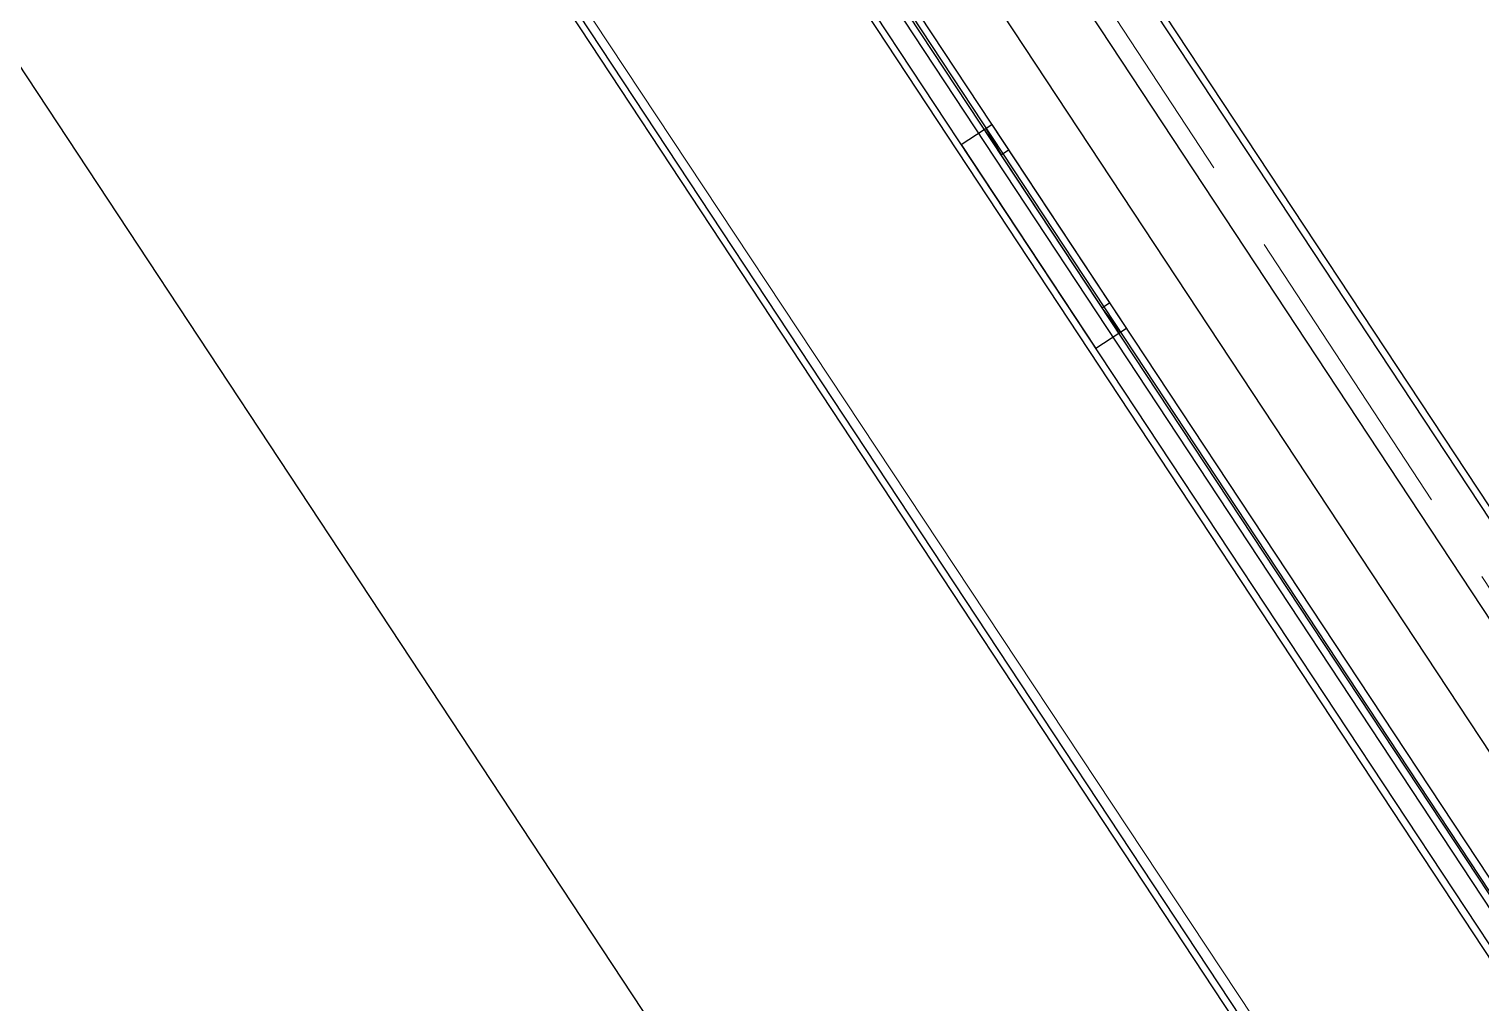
# Model space of a CAD drawing. Header units: metres. Extents: x 302064 to 305578, y 6265466 to 6271990.
# Drawn here: x 302981.5 to 303005.27, y 6271073.9 to 6271089.83 of the extents above; entities that cross this region are included whole.
import ezdxf

# ---------------------------------------------------------------- set-up
doc = ezdxf.new("R2010")
doc.units = ezdxf.units.M
doc.linetypes.add('IE Trench LV', pattern=[6.5, 5, -1.5])
doc.linetypes.add('IECLTRLV', pattern=[6.5, 5, -1.5])
doc.layers.get('0').update_dxf_attribs({"color": 6})
for name, color, linetype in [('BDY', 252, 'Continuous'), ('DEVELOP', 2, 'Continuous'), ('ROAD_KERB', 253, 'Continuous'), ('ROAD_KERB-BACK', 8, 'Continuous'), ('ROAD_KERB-LIP', 8, 'Continuous'), ('XR01255_CC_DES$0$FOOTPATH', 252, 'Continuous'), ('XR01255_CC_DES$0$ROAD_CONTROL', 252, 'Continuous'), ('XR01255_CC_DES$0$ROAD_KERB', 252, 'Continuous'), ('XR01255_CC_DES$0$ROAD_KERB-BACK', 252, 'Continuous'), ('XR01255_CC_DES$0$ROAD_KERB-LIP', 252, 'Continuous'), ('XR01255_CC_LOT_LAYOUT$0$F_LOT', 252, 'Continuous'), ('XR01255_CC_LOT_LAYOUT$0$ST1_BDY', 252, 'Continuous')]:
    doc.layers.add(name, color=color, linetype=linetype)
doc.layers.add('Cadastre Land Parcels_SP_EXT', color=7, linetype='Continuous', lineweight=5)
doc.layers.add('Trench_SP_NEW', color=7, linetype='IECLTRLV', lineweight=20)

# ---------------------------------------------------------------- blocks, each defined once
blk = doc.blocks.new('A$C6F1F0823')
at = {"layer": 'BDY'}
for p, q in [((10.552, 95.979), (71.022, 4.408)), ((3.882, 91.562), (64.346, 0))]:
    blk.add_line(p, q, dxfattribs=at)
at = {"layer": 'ROAD_KERB'}
blk.add_line((15.803, 81.676), (67.828, 2.893), dxfattribs=at)
blk.add_lwpolyline([(37.928, 48.172), (40.132, 44.834)], dxfattribs=at)
blk.add_lwpolyline([(37.928, 48.172), (40.132, 44.834)], dxfattribs=at)
blk.add_lwpolyline([(37.928, 48.172), (40.132, 44.834)], dxfattribs=at)
blk.add_lwpolyline([(37.928, 48.172), (40.132, 44.834)], dxfattribs=at)
blk.add_lwpolyline([(37.928, 48.172), (40.132, 44.834)], dxfattribs=at)
blk.add_lwpolyline([(37.928, 48.172), (40.132, 44.834)], dxfattribs=at)
blk.add_lwpolyline([(37.928, 48.172), (40.132, 44.834)], dxfattribs=at)
blk.add_lwpolyline([(37.928, 48.172), (40.132, 44.834)], dxfattribs=at)
blk.add_lwpolyline([(37.928, 48.172), (40.132, 44.834)], dxfattribs=at)
blk.add_lwpolyline([(37.928, 48.172), (40.132, 44.834)], dxfattribs=at)
blk.add_lwpolyline([(37.928, 48.172), (40.132, 44.834)], dxfattribs=at)
blk.add_lwpolyline([(37.928, 48.172), (40.132, 44.834)], dxfattribs=at)
blk.add_lwpolyline([(37.928, 48.172), (40.132, 44.834)], dxfattribs=at)
blk.add_lwpolyline([(37.928, 48.172), (40.132, 44.834)], dxfattribs=at)
blk.add_lwpolyline([(37.928, 48.172), (40.132, 44.834)], dxfattribs=at)
blk.add_lwpolyline([(37.928, 48.172), (40.132, 44.834)], dxfattribs=at)
blk.add_lwpolyline([(37.928, 48.172), (40.132, 44.834)], dxfattribs=at)
blk.add_lwpolyline([(37.928, 48.172), (40.132, 44.834)], dxfattribs=at)
blk.add_lwpolyline([(37.928, 48.172), (40.132, 44.834)], dxfattribs=at)
blk.add_lwpolyline([(37.928, 48.172), (40.132, 44.834)], dxfattribs=at)
blk.add_lwpolyline([(37.928, 48.172), (40.132, 44.834)], dxfattribs=at)
blk.add_lwpolyline([(37.928, 48.172), (40.132, 44.834)], dxfattribs=at)
blk.add_lwpolyline([(37.928, 48.172), (40.132, 44.834)], dxfattribs=at)
blk.add_lwpolyline([(37.928, 48.172), (40.132, 44.834)], dxfattribs=at)
blk.add_lwpolyline([(37.928, 48.172), (40.132, 44.834)], dxfattribs=at)
blk.add_lwpolyline([(37.928, 48.172), (40.132, 44.834)], dxfattribs=at)
blk.add_lwpolyline([(37.928, 48.172), (40.132, 44.834)], dxfattribs=at)
blk.add_lwpolyline([(37.928, 48.172), (40.132, 44.834)], dxfattribs=at)
blk.add_lwpolyline([(37.928, 48.172), (40.132, 44.834)], dxfattribs=at)
blk.add_lwpolyline([(37.928, 48.172), (40.132, 44.834)], dxfattribs=at)
blk.add_lwpolyline([(37.928, 48.172), (40.132, 44.834)], dxfattribs=at)
blk.add_lwpolyline([(37.928, 48.172), (40.132, 44.834)], dxfattribs=at)
blk.add_lwpolyline([(37.928, 48.172), (40.132, 44.834)], dxfattribs=at)
blk.add_lwpolyline([(37.928, 48.172), (40.132, 44.834)], dxfattribs=at)
blk.add_lwpolyline([(37.928, 48.172), (40.132, 44.834)], dxfattribs=at)
blk.add_lwpolyline([(37.928, 48.172), (40.132, 44.834)], dxfattribs=at)
blk.add_lwpolyline([(37.928, 48.172), (40.132, 44.834)], dxfattribs=at)
blk.add_lwpolyline([(37.928, 48.172), (40.132, 44.834)], dxfattribs=at)
blk.add_lwpolyline([(37.928, 48.172), (40.132, 44.834)], dxfattribs=at)
blk.add_lwpolyline([(37.928, 48.172), (40.132, 44.834)], dxfattribs=at)
blk.add_lwpolyline([(37.928, 48.172), (40.132, 44.834)], dxfattribs=at)
blk.add_lwpolyline([(37.928, 48.172), (40.132, 44.834)], dxfattribs=at)
blk.add_lwpolyline([(37.928, 48.172), (40.132, 44.834)], dxfattribs=at)
blk.add_lwpolyline([(37.928, 48.172), (40.132, 44.834)], dxfattribs=at)
blk.add_lwpolyline([(37.928, 48.172), (40.132, 44.834)], dxfattribs=at)
blk.add_lwpolyline([(37.928, 48.172), (40.132, 44.834)], dxfattribs=at)
blk.add_lwpolyline([(37.928, 48.172), (40.132, 44.834)], dxfattribs=at)
blk.add_lwpolyline([(37.928, 48.172), (40.132, 44.834)], dxfattribs=at)
blk.add_lwpolyline([(37.928, 48.172), (40.132, 44.834)], dxfattribs=at)
blk.add_lwpolyline([(37.928, 48.172), (40.132, 44.834)], dxfattribs=at)
at = {"layer": 'ROAD_KERB-BACK'}
blk.add_line((15.928, 81.759), (68.227, 2.562), dxfattribs=at)
for points in [[(38.053, 48.255), (40.257, 44.917)], [(38.053, 48.255), (40.257, 44.917)], [(38.053, 48.255), (40.257, 44.917)], [(38.053, 48.255), (40.257, 44.917)], [(38.053, 48.255), (40.257, 44.917)], [(38.053, 48.255), (40.257, 44.917)], [(38.053, 48.255), (40.257, 44.917)], [(38.053, 48.255), (40.257, 44.917)], [(38.053, 48.255), (40.257, 44.917)], [(38.053, 48.255), (40.257, 44.917)], [(38.053, 48.255), (40.257, 44.917)], [(38.053, 48.255), (40.257, 44.917)], [(38.053, 48.255), (40.257, 44.917)], [(38.053, 48.255), (40.257, 44.917)], [(38.053, 48.255), (40.257, 44.917)], [(38.053, 48.255), (40.257, 44.917)], [(38.053, 48.255), (40.257, 44.917)], [(38.053, 48.255), (40.257, 44.917)], [(38.053, 48.255), (40.257, 44.917)], [(38.053, 48.255), (40.257, 44.917)], [(38.053, 48.255), (40.257, 44.917)], [(38.053, 48.255), (40.257, 44.917)], [(38.053, 48.255), (40.257, 44.917)], [(38.053, 48.255), (40.257, 44.917)], [(38.053, 48.255), (40.257, 44.917)], [(38.053, 48.255), (40.257, 44.917)], [(38.053, 48.255), (40.257, 44.917)], [(38.053, 48.255), (40.257, 44.917)], [(38.053, 48.255), (40.257, 44.917)], [(38.053, 48.255), (40.257, 44.917)], [(38.053, 48.255), (40.257, 44.917)], [(38.053, 48.255), (40.257, 44.917)], [(38.053, 48.255), (40.257, 44.917)], [(38.053, 48.255), (40.257, 44.917)], [(38.053, 48.255), (40.257, 44.917)], [(38.053, 48.255), (40.257, 44.917)], [(38.053, 48.255), (40.257, 44.917)], [(38.053, 48.255), (40.257, 44.917)], [(38.053, 48.255), (40.257, 44.917)], [(38.053, 48.255), (40.257, 44.917)], [(38.053, 48.255), (40.257, 44.917)], [(38.053, 48.255), (40.257, 44.917)], [(38.053, 48.255), (40.257, 44.917)], [(38.053, 48.255), (40.257, 44.917)], [(38.053, 48.255), (40.257, 44.917)], [(38.053, 48.255), (40.257, 44.917)], [(38.053, 48.255), (40.257, 44.917)], [(38.053, 48.255), (40.257, 44.917)], [(38.053, 48.255), (40.257, 44.917)], [(38.053, 48.255), (40.257, 44.917)], [(37.953, 48.189), (38.204, 47.755)], [(37.953, 48.189), (38.204, 47.755)], [(37.953, 48.189), (38.204, 47.755)], [(37.953, 48.189), (38.204, 47.755)], [(37.953, 48.189), (38.204, 47.755)], [(37.953, 48.189), (38.204, 47.755)], [(37.953, 48.189), (38.204, 47.755)], [(37.953, 48.189), (38.204, 47.755)], [(37.953, 48.189), (38.204, 47.755)], [(37.953, 48.189), (38.204, 47.755)], [(37.953, 48.189), (38.204, 47.755)], [(37.953, 48.189), (38.204, 47.755)], [(37.953, 48.189), (38.204, 47.755)], [(37.953, 48.189), (38.204, 47.755)], [(37.953, 48.189), (38.204, 47.755)], [(37.953, 48.189), (38.204, 47.755)], [(37.953, 48.189), (38.204, 47.755)], [(37.953, 48.189), (38.204, 47.755)], [(37.953, 48.189), (38.204, 47.755)], [(37.953, 48.189), (38.204, 47.755)], [(37.953, 48.189), (38.204, 47.755)], [(37.953, 48.189), (38.204, 47.755)], [(37.953, 48.189), (38.204, 47.755)], [(37.953, 48.189), (38.204, 47.755)], [(37.953, 48.189), (38.204, 47.755)], [(37.953, 48.189), (38.204, 47.755)], [(37.953, 48.189), (38.204, 47.755)], [(37.953, 48.189), (38.204, 47.755)], [(37.953, 48.189), (38.204, 47.755)], [(37.953, 48.189), (38.204, 47.755)], [(37.953, 48.189), (38.204, 47.755)], [(37.953, 48.189), (38.204, 47.755)], [(37.953, 48.189), (38.204, 47.755)], [(37.953, 48.189), (38.204, 47.755)], [(37.953, 48.189), (38.204, 47.755)], [(37.953, 48.189), (38.204, 47.755)], [(37.953, 48.189), (38.204, 47.755)], [(37.953, 48.189), (38.204, 47.755)], [(37.953, 48.189), (38.204, 47.755)], [(37.953, 48.189), (38.204, 47.755)], [(37.953, 48.189), (38.204, 47.755)], [(37.953, 48.189), (38.204, 47.755)], [(37.953, 48.189), (38.204, 47.755)], [(37.953, 48.189), (38.204, 47.755)], [(37.953, 48.189), (38.204, 47.755)], [(37.953, 48.189), (38.204, 47.755)], [(37.953, 48.189), (38.204, 47.755)], [(37.953, 48.189), (38.204, 47.755)], [(37.953, 48.189), (38.204, 47.755)], [(37.953, 48.189), (38.204, 47.755)], [(38.204, 47.755), (38.329, 47.837)], [(38.204, 47.755), (38.329, 47.837)], [(38.204, 47.755), (38.329, 47.837)], [(38.204, 47.755), (38.329, 47.837)], [(38.204, 47.755), (38.329, 47.837)], [(38.204, 47.755), (38.329, 47.837)], [(38.204, 47.755), (38.329, 47.837)], [(38.204, 47.755), (38.329, 47.837)], [(38.204, 47.755), (38.329, 47.837)], [(38.204, 47.755), (38.329, 47.837)], [(38.204, 47.755), (38.329, 47.837)], [(38.204, 47.755), (38.329, 47.837)], [(38.204, 47.755), (38.329, 47.837)], [(38.204, 47.755), (38.329, 47.837)], [(38.204, 47.755), (38.329, 47.837)], [(38.204, 47.755), (38.329, 47.837)], [(38.204, 47.755), (38.329, 47.837)], [(38.204, 47.755), (38.329, 47.837)], [(38.204, 47.755), (38.329, 47.837)], [(38.204, 47.755), (38.329, 47.837)], [(38.204, 47.755), (38.329, 47.837)], [(38.204, 47.755), (38.329, 47.837)], [(38.204, 47.755), (38.329, 47.837)], [(38.204, 47.755), (38.329, 47.837)], [(38.204, 47.755), (38.329, 47.837)], [(38.204, 47.755), (38.329, 47.837)], [(38.204, 47.755), (38.329, 47.837)], [(38.204, 47.755), (38.329, 47.837)], [(38.204, 47.755), (38.329, 47.837)], [(38.204, 47.755), (38.329, 47.837)], [(38.204, 47.755), (38.329, 47.837)], [(38.204, 47.755), (38.329, 47.837)], [(38.204, 47.755), (38.329, 47.837)], [(38.204, 47.755), (38.329, 47.837)], [(38.204, 47.755), (38.329, 47.837)], [(38.204, 47.755), (38.329, 47.837)], [(38.204, 47.755), (38.329, 47.837)], [(38.204, 47.755), (38.329, 47.837)], [(38.204, 47.755), (38.329, 47.837)], [(38.204, 47.755), (38.329, 47.837)], [(38.204, 47.755), (38.329, 47.837)], [(38.204, 47.755), (38.329, 47.837)], [(38.204, 47.755), (38.329, 47.837)], [(38.204, 47.755), (38.329, 47.837)], [(38.204, 47.755), (38.329, 47.837)], [(38.204, 47.755), (38.329, 47.837)], [(38.204, 47.755), (38.329, 47.837)], [(38.204, 47.755), (38.329, 47.837)], [(38.204, 47.755), (38.329, 47.837)], [(38.204, 47.755), (38.329, 47.837)], [(39.857, 45.251), (39.982, 45.334)], [(39.857, 45.251), (39.982, 45.334)], [(39.857, 45.251), (39.982, 45.334)], [(39.857, 45.251), (39.982, 45.334)], [(39.857, 45.251), (39.982, 45.334)], [(39.857, 45.251), (39.982, 45.334)], [(39.857, 45.251), (39.982, 45.334)], [(39.857, 45.251), (39.982, 45.334)], [(39.857, 45.251), (39.982, 45.334)], [(39.857, 45.251), (39.982, 45.334)], [(39.857, 45.251), (39.982, 45.334)], [(39.857, 45.251), (39.982, 45.334)], [(39.857, 45.251), (39.982, 45.334)], [(39.857, 45.251), (39.982, 45.334)], [(39.857, 45.251), (39.982, 45.334)], [(39.857, 45.251), (39.982, 45.334)], [(39.857, 45.251), (39.982, 45.334)], [(39.857, 45.251), (39.982, 45.334)], [(39.857, 45.251), (39.982, 45.334)], [(39.857, 45.251), (39.982, 45.334)], [(39.857, 45.251), (39.982, 45.334)], [(39.857, 45.251), (39.982, 45.334)], [(39.857, 45.251), (39.982, 45.334)], [(39.857, 45.251), (39.982, 45.334)], [(39.857, 45.251), (39.982, 45.334)], [(39.857, 45.251), (39.982, 45.334)], [(39.857, 45.251), (39.982, 45.334)], [(39.857, 45.251), (39.982, 45.334)], [(39.857, 45.251), (39.982, 45.334)], [(39.857, 45.251), (39.982, 45.334)], [(39.857, 45.251), (39.982, 45.334)], [(39.857, 45.251), (39.982, 45.334)], [(39.857, 45.251), (39.982, 45.334)], [(39.857, 45.251), (39.982, 45.334)], [(39.857, 45.251), (39.982, 45.334)], [(39.857, 45.251), (39.982, 45.334)], [(39.857, 45.251), (39.982, 45.334)], [(39.857, 45.251), (39.982, 45.334)], [(39.857, 45.251), (39.982, 45.334)], [(39.857, 45.251), (39.982, 45.334)], [(39.857, 45.251), (39.982, 45.334)], [(39.857, 45.251), (39.982, 45.334)], [(39.857, 45.251), (39.982, 45.334)], [(39.857, 45.251), (39.982, 45.334)], [(39.857, 45.251), (39.982, 45.334)], [(39.857, 45.251), (39.982, 45.334)], [(39.857, 45.251), (39.982, 45.334)], [(39.857, 45.251), (39.982, 45.334)], [(39.857, 45.251), (39.982, 45.334)], [(39.857, 45.251), (39.982, 45.334)], [(39.857, 45.251), (40.157, 44.851)], [(39.857, 45.251), (40.157, 44.851)], [(39.857, 45.251), (40.157, 44.851)], [(39.857, 45.251), (40.157, 44.851)], [(39.857, 45.251), (40.157, 44.851)], [(39.857, 45.251), (40.157, 44.851)], [(39.857, 45.251), (40.157, 44.851)], [(39.857, 45.251), (40.157, 44.851)], [(39.857, 45.251), (40.157, 44.851)], [(39.857, 45.251), (40.157, 44.851)], [(39.857, 45.251), (40.157, 44.851)], [(39.857, 45.251), (40.157, 44.851)], [(39.857, 45.251), (40.157, 44.851)], [(39.857, 45.251), (40.157, 44.851)], [(39.857, 45.251), (40.157, 44.851)], [(39.857, 45.251), (40.157, 44.851)], [(39.857, 45.251), (40.157, 44.851)], [(39.857, 45.251), (40.157, 44.851)], [(39.857, 45.251), (40.157, 44.851)], [(39.857, 45.251), (40.157, 44.851)], [(39.857, 45.251), (40.157, 44.851)], [(39.857, 45.251), (40.157, 44.851)], [(39.857, 45.251), (40.157, 44.851)], [(39.857, 45.251), (40.157, 44.851)], [(39.857, 45.251), (40.157, 44.851)], [(39.857, 45.251), (40.157, 44.851)], [(39.857, 45.251), (40.157, 44.851)], [(39.857, 45.251), (40.157, 44.851)], [(39.857, 45.251), (40.157, 44.851)], [(39.857, 45.251), (40.157, 44.851)], [(39.857, 45.251), (40.157, 44.851)], [(39.857, 45.251), (40.157, 44.851)], [(39.857, 45.251), (40.157, 44.851)], [(39.857, 45.251), (40.157, 44.851)], [(39.857, 45.251), (40.157, 44.851)], [(39.857, 45.251), (40.157, 44.851)], [(39.857, 45.251), (40.157, 44.851)], [(39.857, 45.251), (40.157, 44.851)], [(39.857, 45.251), (40.157, 44.851)], [(39.857, 45.251), (40.157, 44.851)], [(39.857, 45.251), (40.157, 44.851)], [(39.857, 45.251), (40.157, 44.851)], [(39.857, 45.251), (40.157, 44.851)], [(39.857, 45.251), (40.157, 44.851)], [(39.857, 45.251), (40.157, 44.851)], [(39.857, 45.251), (40.157, 44.851)], [(39.857, 45.251), (40.157, 44.851)], [(39.857, 45.251), (40.157, 44.851)], [(39.857, 45.251), (40.157, 44.851)], [(39.857, 45.251), (40.157, 44.851)]]:
    blk.add_lwpolyline(points, dxfattribs=at)
at = {"layer": 'ROAD_KERB-LIP'}
blk.add_line((15.428, 81.428), (67.453, 2.645), dxfattribs=at)
for points in [[(37.552, 47.924), (38.053, 48.255)], [(37.552, 47.924), (38.053, 48.255)], [(37.552, 47.924), (38.053, 48.255)], [(37.552, 47.924), (38.053, 48.255)], [(37.552, 47.924), (38.053, 48.255)], [(37.552, 47.924), (38.053, 48.255)], [(37.552, 47.924), (38.053, 48.255)], [(37.552, 47.924), (38.053, 48.255)], [(37.552, 47.924), (38.053, 48.255)], [(37.552, 47.924), (38.053, 48.255)], [(37.552, 47.924), (38.053, 48.255)], [(37.552, 47.924), (38.053, 48.255)], [(37.552, 47.924), (38.053, 48.255)], [(37.552, 47.924), (38.053, 48.255)], [(37.552, 47.924), (38.053, 48.255)], [(37.552, 47.924), (38.053, 48.255)], [(37.552, 47.924), (38.053, 48.255)], [(37.552, 47.924), (38.053, 48.255)], [(37.552, 47.924), (38.053, 48.255)], [(37.552, 47.924), (38.053, 48.255)], [(37.552, 47.924), (38.053, 48.255)], [(37.552, 47.924), (38.053, 48.255)], [(37.552, 47.924), (38.053, 48.255)], [(37.552, 47.924), (38.053, 48.255)], [(37.552, 47.924), (38.053, 48.255)], [(37.552, 47.924), (38.053, 48.255)], [(37.552, 47.924), (38.053, 48.255)], [(37.552, 47.924), (38.053, 48.255)], [(37.552, 47.924), (38.053, 48.255)], [(37.552, 47.924), (38.053, 48.255)], [(37.552, 47.924), (38.053, 48.255)], [(37.552, 47.924), (38.053, 48.255)], [(37.552, 47.924), (38.053, 48.255)], [(37.552, 47.924), (38.053, 48.255)], [(37.552, 47.924), (38.053, 48.255)], [(37.552, 47.924), (38.053, 48.255)], [(37.552, 47.924), (38.053, 48.255)], [(37.552, 47.924), (38.053, 48.255)], [(37.552, 47.924), (38.053, 48.255)], [(37.552, 47.924), (38.053, 48.255)], [(37.552, 47.924), (38.053, 48.255)], [(37.552, 47.924), (38.053, 48.255)], [(37.552, 47.924), (38.053, 48.255)], [(37.552, 47.924), (38.053, 48.255)], [(37.552, 47.924), (38.053, 48.255)], [(37.552, 47.924), (38.053, 48.255)], [(37.552, 47.924), (38.053, 48.255)], [(37.552, 47.924), (38.053, 48.255)], [(37.552, 47.924), (38.053, 48.255)], [(37.552, 47.924), (38.053, 48.255)], [(37.552, 47.924), (39.757, 44.586)], [(37.552, 47.924), (39.757, 44.586)], [(37.552, 47.924), (39.757, 44.586)], [(37.552, 47.924), (39.757, 44.586)], [(37.552, 47.924), (39.757, 44.586)], [(37.552, 47.924), (39.757, 44.586)], [(37.552, 47.924), (39.757, 44.586)], [(37.552, 47.924), (39.757, 44.586)], [(37.552, 47.924), (39.757, 44.586)], [(37.552, 47.924), (39.757, 44.586)], [(37.552, 47.924), (39.757, 44.586)], [(37.552, 47.924), (39.757, 44.586)], [(37.552, 47.924), (39.757, 44.586)], [(37.552, 47.924), (39.757, 44.586)], [(37.552, 47.924), (39.757, 44.586)], [(37.552, 47.924), (39.757, 44.586)], [(37.552, 47.924), (39.757, 44.586)], [(37.552, 47.924), (39.757, 44.586)], [(37.552, 47.924), (39.757, 44.586)], [(37.552, 47.924), (39.757, 44.586)], [(37.552, 47.924), (39.757, 44.586)], [(37.552, 47.924), (39.757, 44.586)], [(37.552, 47.924), (39.757, 44.586)], [(37.552, 47.924), (39.757, 44.586)], [(37.552, 47.924), (39.757, 44.586)], [(37.552, 47.924), (39.757, 44.586)], [(37.552, 47.924), (39.757, 44.586)], [(37.552, 47.924), (39.757, 44.586)], [(37.552, 47.924), (39.757, 44.586)], [(37.552, 47.924), (39.757, 44.586)], [(37.552, 47.924), (39.757, 44.586)], [(37.552, 47.924), (39.757, 44.586)], [(37.552, 47.924), (39.757, 44.586)], [(37.552, 47.924), (39.757, 44.586)], [(37.552, 47.924), (39.757, 44.586)], [(37.552, 47.924), (39.757, 44.586)], [(37.552, 47.924), (39.757, 44.586)], [(37.552, 47.924), (39.757, 44.586)], [(37.552, 47.924), (39.757, 44.586)], [(37.552, 47.924), (39.757, 44.586)], [(37.552, 47.924), (39.757, 44.586)], [(37.552, 47.924), (39.757, 44.586)], [(37.552, 47.924), (39.757, 44.586)], [(37.552, 47.924), (39.757, 44.586)], [(37.552, 47.924), (39.757, 44.586)], [(37.552, 47.924), (39.757, 44.586)], [(37.552, 47.924), (39.757, 44.586)], [(37.552, 47.924), (39.757, 44.586)], [(37.552, 47.924), (39.757, 44.586)], [(37.552, 47.924), (39.757, 44.586)], [(40.257, 44.917), (39.757, 44.586)], [(40.257, 44.917), (39.757, 44.586)], [(40.257, 44.917), (39.757, 44.586)], [(40.257, 44.917), (39.757, 44.586)], [(40.257, 44.917), (39.757, 44.586)], [(40.257, 44.917), (39.757, 44.586)], [(40.257, 44.917), (39.757, 44.586)], [(40.257, 44.917), (39.757, 44.586)], [(40.257, 44.917), (39.757, 44.586)], [(40.257, 44.917), (39.757, 44.586)], [(40.257, 44.917), (39.757, 44.586)], [(40.257, 44.917), (39.757, 44.586)], [(40.257, 44.917), (39.757, 44.586)], [(40.257, 44.917), (39.757, 44.586)], [(40.257, 44.917), (39.757, 44.586)], [(40.257, 44.917), (39.757, 44.586)], [(40.257, 44.917), (39.757, 44.586)], [(40.257, 44.917), (39.757, 44.586)], [(40.257, 44.917), (39.757, 44.586)], [(40.257, 44.917), (39.757, 44.586)], [(40.257, 44.917), (39.757, 44.586)], [(40.257, 44.917), (39.757, 44.586)], [(40.257, 44.917), (39.757, 44.586)], [(40.257, 44.917), (39.757, 44.586)], [(40.257, 44.917), (39.757, 44.586)], [(40.257, 44.917), (39.757, 44.586)], [(40.257, 44.917), (39.757, 44.586)], [(40.257, 44.917), (39.757, 44.586)], [(40.257, 44.917), (39.757, 44.586)], [(40.257, 44.917), (39.757, 44.586)], [(40.257, 44.917), (39.757, 44.586)], [(40.257, 44.917), (39.757, 44.586)], [(40.257, 44.917), (39.757, 44.586)], [(40.257, 44.917), (39.757, 44.586)], [(40.257, 44.917), (39.757, 44.586)], [(40.257, 44.917), (39.757, 44.586)], [(40.257, 44.917), (39.757, 44.586)], [(40.257, 44.917), (39.757, 44.586)], [(40.257, 44.917), (39.757, 44.586)], [(40.257, 44.917), (39.757, 44.586)], [(40.257, 44.917), (39.757, 44.586)], [(40.257, 44.917), (39.757, 44.586)], [(40.257, 44.917), (39.757, 44.586)], [(40.257, 44.917), (39.757, 44.586)], [(40.257, 44.917), (39.757, 44.586)], [(40.257, 44.917), (39.757, 44.586)], [(40.257, 44.917), (39.757, 44.586)], [(40.257, 44.917), (39.757, 44.586)], [(40.257, 44.917), (39.757, 44.586)], [(40.257, 44.917), (39.757, 44.586)]]:
    blk.add_lwpolyline(points, dxfattribs=at)
blk = doc.blocks.new('A$C07AF69C9')
at = {"layer": 'XR01255_CC_DES$0$FOOTPATH'}
for p, q in [((44.725, 113.755), (102.549, 26.097)), ((43.45, 113.509), (101.548, 25.436))]:
    blk.add_line(p, q, dxfattribs=at)
at = {"layer": 'XR01255_CC_DES$0$ROAD_CONTROL'}
blk.add_line((30.694, 122.131), (96.623, 22.188), dxfattribs=at)
at = {"layer": 'XR01255_CC_DES$0$ROAD_KERB'}
blk.add_lwpolyline([(100.379, 24.666), (42.737, 112.046)], dxfattribs=at)
at = {"layer": 'XR01255_CC_DES$0$ROAD_KERB-BACK'}
blk.add_lwpolyline([(100.504, 24.748), (42.862, 112.129)], dxfattribs=at)
at = {"layer": 'XR01255_CC_DES$0$ROAD_KERB-LIP'}
blk.add_lwpolyline([(100.003, 24.418), (42.362, 111.798)], dxfattribs=at)
at = {"layer": 'XR01255_CC_LOT_LAYOUT$0$F_LOT'}
blk.add_lwpolyline([(21.248, 103.762), (25.417, 106.522), (32.339, 105.108), (101.678, -0.004)], dxfattribs=at)
at = {"layer": 'XR01255_CC_LOT_LAYOUT$0$ST1_BDY'}
blk.add_line((45.681, 113.94), (103.301, 26.593), dxfattribs=at)
blk.add_blockref('A$C6F1F0823', (32.368, 22.293))

msp = doc.modelspace()

# ---------------------------------------------------------------- linework, layer by layer
at = {"layer": 'Cadastre Land Parcels_SP_EXT', "linetype": 'Continuous'}
for points in [[(303090.76, 6271084.541), (303030.427, 6271175.862), (302974.067, 6271138.657), (302963.233, 6271131.505), (303023.65, 6271040.271), (303090.76, 6271084.541)], [(303023.65, 6271040.271), (302963.233, 6271131.505), (302896.524, 6271087.489), (302956.73, 6270996.069), (303023.65, 6271040.271)]]:
    msp.add_lwpolyline(points, close=True, dxfattribs=at)
at = {"layer": 'Trench_SP_NEW', "linetype": 'IE Trench LV', "flags": 128}
msp.add_lwpolyline([(303029.409, 6271044.074), (302969.416, 6271135.587)], dxfattribs=at)

# ---------------------------------------------------------------- block references
at = {"layer": 'DEVELOP'}
msp.add_blockref('A$C07AF69C9', (302926.842, 6271017.724), dxfattribs=at)

doc.saveas('drawing.dxf')
